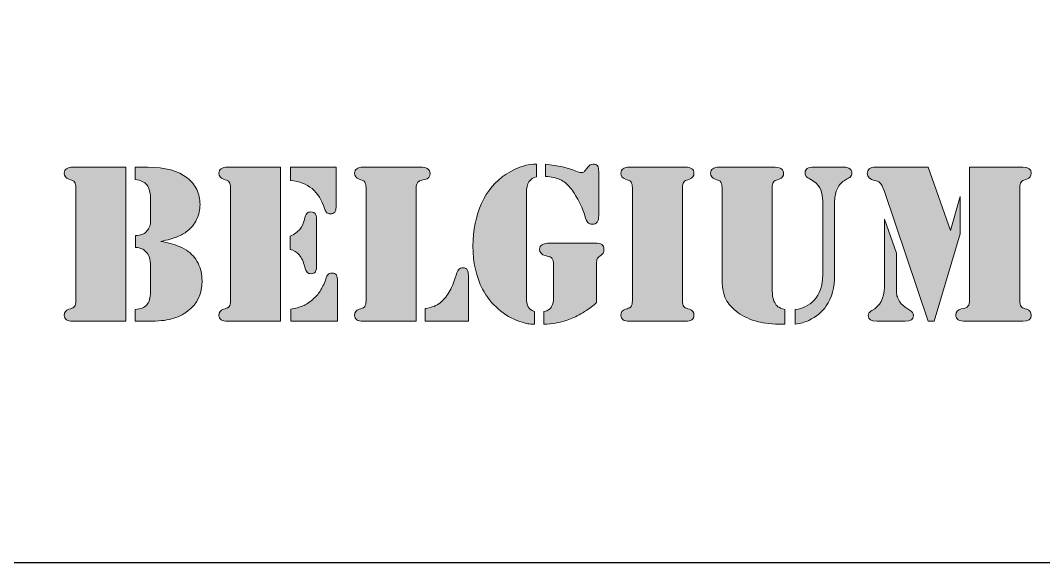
# Model space of a CAD drawing. Header units: inches. Extents: x 11 to 167, y -177 to -21.
# Drawn here: x 88.66 to 116.79, y -176.86 to -161.96 of the extents above; entities that cross this region are included whole.
import ezdxf

# ---------------------------------------------------------------- set-up
doc = ezdxf.new("R2010")
doc.units = ezdxf.units.IN
doc.header["$MEASUREMENT"] = 0
doc.layers.add('Layer 1', color=7, linetype='Continuous')
doc.layers.add('Layer 2', color=7, linetype='Continuous')

# ---------------------------------------------------------------- blocks, each defined once
blk = doc.blocks.new('block 7')
at = {"layer": 'Layer 2', "true_color": 0xffffff}
h = blk.add_hatch(color=7, dxfattribs=at)
h.dxf.hatch_style = 2
edge = h.paths.add_edge_path()
edge.add_spline(control_points=[(102.846, -165.913), (102.846, -165.913), (102.846, -166.258), (102.846, -166.258), (102.664, -166.301), (102.573, -166.446), (102.573, -166.692), (102.573, -166.692), (102.573, -169.578), (102.573, -169.578), (102.573, -169.69), (102.588, -169.776), (102.619, -169.836), (102.646, -169.885), (102.703, -169.928), (102.79, -169.963), (102.79, -169.963), (102.79, -170.313), (102.79, -170.313), (102.724, -170.313), (102.663, -170.308), (102.609, -170.298), (102.554, -170.287), (102.481, -170.267), (102.39, -170.236), (102.173, -170.161), (101.977, -170.048), (101.801, -169.895), (101.625, -169.742), (101.48, -169.559), (101.367, -169.346), (101.191, -169.013), (101.103, -168.619), (101.103, -168.164), (101.103, -167.724), (101.182, -167.333), (101.339, -166.992), (101.496, -166.651), (101.721, -166.384), (102.015, -166.189), (102.184, -166.076), (102.366, -165.994), (102.56, -165.944), (102.641, -165.924), (102.736, -165.913), (102.846, -165.913)], knot_values=[0, 0, 0, 0, 1, 1, 1, 2, 2, 2, 3, 3, 3, 4, 4, 4, 5, 5, 5, 6, 6, 6, 7, 7, 7, 8, 8, 8, 9, 9, 9, 10, 10, 10, 11, 11, 11, 12, 12, 12, 13, 13, 13, 14, 14, 14, 15, 15, 15, 15], degree=3, periodic=1)
edge = h.paths.add_edge_path()
edge.add_spline(control_points=[(104.501, -169.712), (104.419, -169.794), (104.309, -169.879), (104.171, -169.964), (104.034, -170.05), (103.904, -170.118), (103.782, -170.167), (103.671, -170.211), (103.547, -170.246), (103.412, -170.273), (103.276, -170.3), (103.157, -170.313), (103.053, -170.313), (103.053, -170.313), (103.053, -169.963), (103.053, -169.963), (103.113, -169.948), (103.158, -169.931), (103.188, -169.91), (103.218, -169.889), (103.244, -169.86), (103.264, -169.823), (103.299, -169.759), (103.317, -169.677), (103.317, -169.578), (103.317, -169.578), (103.317, -168.673), (103.317, -168.673), (103.317, -168.592), (103.302, -168.534), (103.271, -168.499), (103.256, -168.479), (103.242, -168.466), (103.227, -168.461), (103.213, -168.456), (103.165, -168.443), (103.084, -168.425), (102.985, -168.4), (102.936, -168.342), (102.936, -168.251), (102.936, -168.197), (102.959, -168.156), (103.005, -168.127), (103.052, -168.098), (103.121, -168.084), (103.212, -168.084), (103.212, -168.084), (103.314, -168.084), (103.314, -168.084), (103.314, -168.084), (104.449, -168.084), (104.449, -168.084), (104.542, -168.084), (104.607, -168.097), (104.646, -168.122), (104.684, -168.149), (104.703, -168.193), (104.703, -168.257), (104.703, -168.297), (104.695, -168.329), (104.68, -168.355), (104.664, -168.381), (104.636, -168.408), (104.594, -168.437), (104.553, -168.466), (104.527, -168.493), (104.517, -168.518), (104.507, -168.543), (104.501, -168.588), (104.501, -168.654), (104.501, -168.654), (104.501, -169.712), (104.501, -169.712)], knot_values=[0, 0, 0, 0, 1, 1, 1, 2, 2, 2, 3, 3, 3, 4, 4, 4, 5, 5, 5, 6, 6, 6, 7, 7, 7, 8, 8, 8, 9, 9, 9, 10, 10, 10, 11, 11, 11, 12, 12, 12, 13, 13, 13, 14, 14, 14, 15, 15, 15, 16, 16, 16, 17, 17, 17, 18, 18, 18, 19, 19, 19, 20, 20, 20, 21, 21, 21, 22, 22, 22, 23, 23, 23, 24, 24, 24, 24], degree=3, periodic=1)
edge = h.paths.add_edge_path()
edge.add_spline(control_points=[(103.1, -166.251), (103.1, -166.251), (103.1, -165.916), (103.1, -165.916), (103.437, -165.947), (103.714, -166.01), (103.931, -166.103), (103.995, -166.131), (104.045, -166.146), (104.08, -166.146), (104.113, -166.146), (104.138, -166.138), (104.156, -166.123), (104.173, -166.107), (104.209, -166.063), (104.263, -165.991), (104.3, -165.939), (104.346, -165.913), (104.402, -165.913), (104.46, -165.913), (104.501, -165.93), (104.525, -165.962), (104.548, -165.994), (104.56, -166.047), (104.56, -166.121), (104.56, -166.121), (104.56, -167.327), (104.56, -167.327), (104.56, -167.484), (104.502, -167.563), (104.387, -167.563), (104.329, -167.563), (104.286, -167.547), (104.258, -167.516), (104.23, -167.485), (104.204, -167.424), (104.179, -167.333), (104.148, -167.218), (104.092, -167.083), (104.012, -166.929), (103.931, -166.775), (103.853, -166.653), (103.779, -166.565), (103.694, -166.461), (103.599, -166.385), (103.494, -166.336), (103.388, -166.288), (103.257, -166.26), (103.1, -166.251)], knot_values=[0, 0, 0, 0, 1, 1, 1, 2, 2, 2, 3, 3, 3, 4, 4, 4, 5, 5, 5, 6, 6, 6, 7, 7, 7, 8, 8, 8, 9, 9, 9, 10, 10, 10, 11, 11, 11, 12, 12, 12, 13, 13, 13, 14, 14, 14, 15, 15, 15, 16, 16, 16, 16], degree=3, periodic=1)
h = blk.add_hatch(color=7, dxfattribs=at)
h.dxf.hatch_style = 2
edge = h.paths.add_edge_path()
edge.add_spline(control_points=[(91.563, -165.997), (91.563, -165.997), (91.563, -170.229), (91.563, -170.229), (91.563, -170.229), (90.183, -170.229), (90.183, -170.229), (90.183, -170.229), (90.102, -170.229), (90.102, -170.229), (90.028, -170.229), (89.971, -170.216), (89.93, -170.187), (89.89, -170.16), (89.87, -170.12), (89.87, -170.068), (89.87, -169.983), (89.911, -169.928), (89.994, -169.901), (90.062, -169.878), (90.102, -169.864), (90.113, -169.859), (90.125, -169.854), (90.136, -169.842), (90.149, -169.823), (90.174, -169.79), (90.186, -169.737), (90.186, -169.665), (90.186, -169.665), (90.186, -166.561), (90.186, -166.561), (90.186, -166.489), (90.174, -166.436), (90.149, -166.403), (90.136, -166.385), (90.125, -166.373), (90.113, -166.367), (90.102, -166.363), (90.062, -166.349), (89.994, -166.326), (89.911, -166.299), (89.87, -166.243), (89.87, -166.158), (89.87, -166.107), (89.89, -166.067), (89.93, -166.039), (89.971, -166.011), (90.028, -165.997), (90.102, -165.997), (90.102, -165.997), (90.183, -165.997), (90.183, -165.997), (90.183, -165.997), (91.563, -165.997), (91.563, -165.997)], knot_values=[0, 0, 0, 0, 1, 1, 1, 2, 2, 2, 3, 3, 3, 4, 4, 4, 5, 5, 5, 6, 6, 6, 7, 7, 7, 8, 8, 8, 9, 9, 9, 10, 10, 10, 11, 11, 11, 12, 12, 12, 13, 13, 13, 14, 14, 14, 15, 15, 15, 16, 16, 16, 17, 17, 17, 18, 18, 18, 18], degree=3, periodic=1)
edge = h.paths.add_edge_path()
edge.add_spline(control_points=[(92.527, -168.037), (92.713, -168.074), (92.856, -168.111), (92.956, -168.146), (93.057, -168.181), (93.147, -168.225), (93.228, -168.279), (93.366, -168.368), (93.472, -168.485), (93.546, -168.631), (93.619, -168.777), (93.656, -168.94), (93.656, -169.119), (93.656, -169.473), (93.525, -169.749), (93.265, -169.947), (93.131, -170.051), (92.982, -170.124), (92.82, -170.166), (92.658, -170.208), (92.445, -170.229), (92.183, -170.229), (92.183, -170.229), (91.814, -170.229), (91.814, -170.229), (91.814, -170.229), (91.814, -169.904), (91.814, -169.904), (91.897, -169.898), (91.962, -169.886), (92.009, -169.868), (92.057, -169.851), (92.099, -169.821), (92.136, -169.78), (92.205, -169.703), (92.239, -169.584), (92.239, -169.423), (92.239, -169.423), (92.239, -168.719), (92.239, -168.719), (92.239, -168.616), (92.23, -168.535), (92.212, -168.478), (92.195, -168.42), (92.162, -168.367), (92.115, -168.319), (92.079, -168.282), (92.041, -168.255), (92, -168.239), (91.959, -168.222), (91.9, -168.209), (91.823, -168.199), (91.823, -168.199), (91.823, -167.876), (91.823, -167.876), (91.9, -167.87), (91.959, -167.86), (92.001, -167.845), (92.044, -167.831), (92.083, -167.807), (92.118, -167.774), (92.151, -167.743), (92.179, -167.702), (92.201, -167.653), (92.224, -167.603), (92.237, -167.558), (92.239, -167.516), (92.239, -167.516), (92.239, -167.346), (92.239, -167.346), (92.239, -167.346), (92.239, -166.809), (92.239, -166.809), (92.239, -166.754), (92.229, -166.695), (92.211, -166.634), (92.192, -166.573), (92.169, -166.525), (92.143, -166.49), (92.103, -166.443), (92.059, -166.407), (92.011, -166.385), (91.962, -166.362), (91.897, -166.346), (91.814, -166.338), (91.814, -166.338), (91.814, -165.997), (91.814, -165.997), (91.814, -165.997), (92.17, -165.997), (92.17, -165.997), (92.642, -165.997), (93.001, -166.094), (93.249, -166.289), (93.363, -166.377), (93.45, -166.485), (93.51, -166.611), (93.57, -166.737), (93.6, -166.874), (93.6, -167.02), (93.6, -167.165), (93.569, -167.301), (93.508, -167.43), (93.447, -167.558), (93.362, -167.664), (93.253, -167.749), (93.172, -167.815), (93.079, -167.869), (92.973, -167.91), (92.868, -167.952), (92.719, -167.994), (92.527, -168.037)], knot_values=[0, 0, 0, 0, 1, 1, 1, 2, 2, 2, 3, 3, 3, 4, 4, 4, 5, 5, 5, 6, 6, 6, 7, 7, 7, 8, 8, 8, 9, 9, 9, 10, 10, 10, 11, 11, 11, 12, 12, 12, 13, 13, 13, 14, 14, 14, 15, 15, 15, 16, 16, 16, 17, 17, 17, 18, 18, 18, 19, 19, 19, 20, 20, 20, 21, 21, 21, 22, 22, 22, 23, 23, 23, 24, 24, 24, 25, 25, 25, 26, 26, 26, 27, 27, 27, 28, 28, 28, 29, 29, 29, 30, 30, 30, 31, 31, 31, 32, 32, 32, 33, 33, 33, 34, 34, 34, 35, 35, 35, 36, 36, 36, 37, 37, 37, 37], degree=3, periodic=1)
h = blk.add_hatch(color=7, dxfattribs=at)
h.dxf.hatch_style = 2
edge = h.paths.add_edge_path()
edge.add_spline(control_points=[(95.814, -165.997), (95.814, -165.997), (95.814, -170.229), (95.814, -170.229), (95.814, -170.229), (94.434, -170.229), (94.434, -170.229), (94.434, -170.229), (94.353, -170.229), (94.353, -170.229), (94.279, -170.229), (94.221, -170.216), (94.181, -170.187), (94.141, -170.16), (94.121, -170.12), (94.121, -170.068), (94.121, -169.983), (94.162, -169.928), (94.245, -169.901), (94.313, -169.878), (94.353, -169.864), (94.364, -169.859), (94.375, -169.854), (94.387, -169.842), (94.4, -169.823), (94.425, -169.79), (94.437, -169.737), (94.437, -169.665), (94.437, -169.665), (94.437, -166.561), (94.437, -166.561), (94.437, -166.489), (94.425, -166.436), (94.4, -166.403), (94.387, -166.385), (94.375, -166.373), (94.364, -166.367), (94.353, -166.363), (94.313, -166.349), (94.245, -166.326), (94.162, -166.299), (94.121, -166.243), (94.121, -166.158), (94.121, -166.107), (94.141, -166.067), (94.181, -166.039), (94.221, -166.011), (94.279, -165.997), (94.353, -165.997), (94.353, -165.997), (94.434, -165.997), (94.434, -165.997), (94.434, -165.997), (95.814, -165.997), (95.814, -165.997)], knot_values=[0, 0, 0, 0, 1, 1, 1, 2, 2, 2, 3, 3, 3, 4, 4, 4, 5, 5, 5, 6, 6, 6, 7, 7, 7, 8, 8, 8, 9, 9, 9, 10, 10, 10, 11, 11, 11, 12, 12, 12, 13, 13, 13, 14, 14, 14, 15, 15, 15, 16, 16, 16, 17, 17, 17, 18, 18, 18, 18], degree=3, periodic=1)
edge = h.paths.add_edge_path()
edge.add_spline(control_points=[(96.074, -168.254), (96.074, -168.254), (96.074, -167.895), (96.074, -167.895), (96.194, -167.837), (96.283, -167.774), (96.341, -167.706), (96.399, -167.637), (96.441, -167.546), (96.468, -167.433), (96.484, -167.354), (96.506, -167.3), (96.533, -167.27), (96.56, -167.24), (96.598, -167.225), (96.648, -167.225), (96.714, -167.225), (96.759, -167.251), (96.784, -167.302), (96.799, -167.329), (96.806, -167.39), (96.806, -167.485), (96.806, -167.485), (96.806, -168.667), (96.806, -168.667), (96.806, -168.764), (96.795, -168.831), (96.773, -168.868), (96.752, -168.905), (96.712, -168.924), (96.654, -168.924), (96.606, -168.924), (96.569, -168.91), (96.542, -168.881), (96.515, -168.852), (96.494, -168.803), (96.477, -168.735), (96.442, -168.592), (96.392, -168.483), (96.327, -168.406), (96.262, -168.33), (96.177, -168.279), (96.074, -168.254)], knot_values=[0, 0, 0, 0, 1, 1, 1, 2, 2, 2, 3, 3, 3, 4, 4, 4, 5, 5, 5, 6, 6, 6, 7, 7, 7, 8, 8, 8, 9, 9, 9, 10, 10, 10, 11, 11, 11, 12, 12, 12, 13, 13, 13, 14, 14, 14, 14], degree=3, periodic=1)
edge = h.paths.add_edge_path()
edge.add_spline(control_points=[(96.09, -165.997), (96.09, -165.997), (97.339, -165.997), (97.339, -165.997), (97.339, -165.997), (97.339, -167.095), (97.339, -167.095), (97.339, -167.159), (97.327, -167.205), (97.302, -167.234), (97.277, -167.263), (97.238, -167.278), (97.184, -167.278), (97.139, -167.278), (97.106, -167.268), (97.085, -167.25), (97.064, -167.231), (97.045, -167.193), (97.026, -167.135), (96.947, -166.895), (96.832, -166.712), (96.68, -166.586), (96.528, -166.46), (96.331, -166.385), (96.09, -166.36), (96.09, -166.36), (96.09, -165.997), (96.09, -165.997)], knot_values=[0, 0, 0, 0, 1, 1, 1, 2, 2, 2, 3, 3, 3, 4, 4, 4, 5, 5, 5, 6, 6, 6, 7, 7, 7, 8, 8, 8, 9, 9, 9, 9], degree=3, periodic=1)
edge = h.paths.add_edge_path()
edge.add_spline(control_points=[(96.093, -170.229), (96.093, -170.229), (96.093, -169.895), (96.093, -169.895), (96.227, -169.874), (96.338, -169.845), (96.426, -169.808), (96.514, -169.771), (96.602, -169.714), (96.691, -169.637), (96.78, -169.561), (96.851, -169.482), (96.903, -169.4), (96.956, -169.319), (97.006, -169.21), (97.054, -169.076), (97.077, -169.01), (97.1, -168.965), (97.125, -168.941), (97.15, -168.918), (97.184, -168.905), (97.227, -168.905), (97.285, -168.905), (97.326, -168.922), (97.348, -168.957), (97.371, -168.991), (97.383, -169.05), (97.383, -169.135), (97.383, -169.135), (97.383, -170.229), (97.383, -170.229), (97.383, -170.229), (96.093, -170.229), (96.093, -170.229)], knot_values=[0, 0, 0, 0, 1, 1, 1, 2, 2, 2, 3, 3, 3, 4, 4, 4, 5, 5, 5, 6, 6, 6, 7, 7, 7, 8, 8, 8, 9, 9, 9, 10, 10, 10, 11, 11, 11, 11], degree=3, periodic=1)
h = blk.add_hatch(color=7, dxfattribs=at)
h.dxf.hatch_style = 2
edge = h.paths.add_edge_path()
edge.add_spline(control_points=[(99.541, -170.229), (99.541, -170.229), (98.161, -170.229), (98.161, -170.229), (98.161, -170.229), (98.08, -170.229), (98.08, -170.229), (98.006, -170.229), (97.948, -170.216), (97.908, -170.187), (97.868, -170.16), (97.848, -170.12), (97.848, -170.068), (97.848, -169.983), (97.889, -169.928), (97.972, -169.901), (98.04, -169.878), (98.08, -169.864), (98.091, -169.859), (98.102, -169.854), (98.114, -169.842), (98.127, -169.823), (98.151, -169.79), (98.164, -169.737), (98.164, -169.665), (98.164, -169.665), (98.164, -166.561), (98.164, -166.561), (98.164, -166.489), (98.151, -166.436), (98.127, -166.403), (98.114, -166.385), (98.102, -166.373), (98.091, -166.367), (98.08, -166.363), (98.04, -166.349), (97.972, -166.326), (97.889, -166.299), (97.848, -166.243), (97.848, -166.158), (97.848, -166.107), (97.868, -166.067), (97.908, -166.039), (97.948, -166.011), (98.006, -165.997), (98.08, -165.997), (98.08, -165.997), (98.161, -165.997), (98.161, -165.997), (98.161, -165.997), (99.544, -165.997), (99.544, -165.997), (99.544, -165.997), (99.649, -165.997), (99.649, -165.997), (99.74, -165.997), (99.805, -166.01), (99.844, -166.034), (99.898, -166.067), (99.925, -166.111), (99.925, -166.165), (99.925, -166.255), (99.875, -166.312), (99.776, -166.335), (99.696, -166.354), (99.648, -166.366), (99.634, -166.372), (99.619, -166.378), (99.604, -166.391), (99.587, -166.409), (99.556, -166.447), (99.541, -166.505), (99.541, -166.583), (99.541, -166.583), (99.541, -170.229), (99.541, -170.229)], knot_values=[0, 0, 0, 0, 1, 1, 1, 2, 2, 2, 3, 3, 3, 4, 4, 4, 5, 5, 5, 6, 6, 6, 7, 7, 7, 8, 8, 8, 9, 9, 9, 10, 10, 10, 11, 11, 11, 12, 12, 12, 13, 13, 13, 14, 14, 14, 15, 15, 15, 16, 16, 16, 17, 17, 17, 18, 18, 18, 19, 19, 19, 20, 20, 20, 21, 21, 21, 22, 22, 22, 23, 23, 23, 24, 24, 24, 25, 25, 25, 25], degree=3, periodic=1)
edge = h.paths.add_edge_path()
edge.add_spline(control_points=[(99.792, -170.229), (99.792, -170.229), (99.792, -169.882), (99.792, -169.882), (99.893, -169.864), (99.973, -169.843), (100.032, -169.82), (100.091, -169.797), (100.147, -169.764), (100.201, -169.721), (100.288, -169.653), (100.367, -169.559), (100.44, -169.439), (100.512, -169.319), (100.571, -169.186), (100.616, -169.039), (100.649, -168.925), (100.68, -168.85), (100.708, -168.814), (100.736, -168.778), (100.777, -168.76), (100.83, -168.76), (100.888, -168.76), (100.931, -168.783), (100.957, -168.831), (100.97, -168.854), (100.976, -168.899), (100.976, -168.967), (100.976, -168.967), (100.976, -170.229), (100.976, -170.229), (100.976, -170.229), (99.792, -170.229), (99.792, -170.229)], knot_values=[0, 0, 0, 0, 1, 1, 1, 2, 2, 2, 3, 3, 3, 4, 4, 4, 5, 5, 5, 6, 6, 6, 7, 7, 7, 8, 8, 8, 9, 9, 9, 10, 10, 10, 11, 11, 11, 11], degree=3, periodic=1)
h = blk.add_hatch(color=7, dxfattribs=at)
h.dxf.hatch_style = 2
edge = h.paths.add_edge_path()
edge.add_spline(control_points=[(106.864, -170.229), (106.864, -170.229), (105.481, -170.229), (105.481, -170.229), (105.481, -170.229), (105.401, -170.229), (105.401, -170.229), (105.326, -170.229), (105.269, -170.216), (105.229, -170.187), (105.188, -170.16), (105.168, -170.12), (105.168, -170.068), (105.168, -169.983), (105.209, -169.928), (105.292, -169.901), (105.36, -169.878), (105.4, -169.864), (105.411, -169.859), (105.423, -169.854), (105.435, -169.842), (105.447, -169.823), (105.472, -169.79), (105.484, -169.737), (105.484, -169.665), (105.484, -169.665), (105.484, -166.561), (105.484, -166.561), (105.484, -166.489), (105.472, -166.436), (105.447, -166.403), (105.435, -166.385), (105.423, -166.373), (105.411, -166.367), (105.4, -166.363), (105.36, -166.349), (105.292, -166.326), (105.209, -166.299), (105.168, -166.243), (105.168, -166.158), (105.168, -166.107), (105.188, -166.067), (105.229, -166.039), (105.269, -166.011), (105.326, -165.997), (105.401, -165.997), (105.401, -165.997), (105.481, -165.997), (105.481, -165.997), (105.481, -165.997), (106.864, -165.997), (106.864, -165.997), (106.864, -165.997), (106.945, -165.997), (106.945, -165.997), (107.019, -165.997), (107.076, -166.011), (107.117, -166.039), (107.157, -166.067), (107.177, -166.107), (107.177, -166.158), (107.177, -166.243), (107.136, -166.299), (107.053, -166.326), (106.985, -166.349), (106.945, -166.363), (106.934, -166.367), (106.923, -166.373), (106.911, -166.385), (106.898, -166.403), (106.873, -166.436), (106.861, -166.489), (106.861, -166.561), (106.861, -166.561), (106.861, -169.665), (106.861, -169.665), (106.861, -169.737), (106.873, -169.79), (106.898, -169.823), (106.911, -169.842), (106.923, -169.854), (106.934, -169.859), (106.945, -169.864), (106.985, -169.878), (107.053, -169.901), (107.136, -169.928), (107.177, -169.983), (107.177, -170.068), (107.177, -170.12), (107.157, -170.16), (107.117, -170.187), (107.076, -170.216), (107.019, -170.229), (106.945, -170.229), (106.945, -170.229), (106.864, -170.229), (106.864, -170.229)], knot_values=[0, 0, 0, 0, 1, 1, 1, 2, 2, 2, 3, 3, 3, 4, 4, 4, 5, 5, 5, 6, 6, 6, 7, 7, 7, 8, 8, 8, 9, 9, 9, 10, 10, 10, 11, 11, 11, 12, 12, 12, 13, 13, 13, 14, 14, 14, 15, 15, 15, 16, 16, 16, 17, 17, 17, 18, 18, 18, 19, 19, 19, 20, 20, 20, 21, 21, 21, 22, 22, 22, 23, 23, 23, 24, 24, 24, 25, 25, 25, 26, 26, 26, 27, 27, 27, 28, 28, 28, 29, 29, 29, 30, 30, 30, 31, 31, 31, 32, 32, 32, 32], degree=3, periodic=1)
h = blk.add_hatch(color=7, dxfattribs=at)
h.dxf.hatch_style = 2
edge = h.paths.add_edge_path()
edge.add_spline(control_points=[(107.949, -168.992), (107.949, -168.992), (107.949, -166.561), (107.949, -166.561), (107.949, -166.489), (107.937, -166.436), (107.912, -166.403), (107.9, -166.385), (107.888, -166.373), (107.876, -166.367), (107.865, -166.363), (107.825, -166.349), (107.757, -166.326), (107.674, -166.299), (107.633, -166.244), (107.633, -166.161), (107.633, -166.108), (107.653, -166.067), (107.694, -166.039), (107.734, -166.011), (107.791, -165.997), (107.866, -165.997), (107.866, -165.997), (107.946, -165.997), (107.946, -165.997), (107.946, -165.997), (109.329, -165.997), (109.329, -165.997), (109.329, -165.997), (109.41, -165.997), (109.41, -165.997), (109.41, -165.997), (109.521, -166.01), (109.521, -166.01), (109.556, -166.02), (109.585, -166.038), (109.608, -166.065), (109.631, -166.092), (109.642, -166.124), (109.642, -166.161), (109.642, -166.244), (109.601, -166.299), (109.518, -166.326), (109.45, -166.349), (109.41, -166.363), (109.399, -166.367), (109.387, -166.373), (109.376, -166.385), (109.363, -166.403), (109.338, -166.436), (109.326, -166.489), (109.326, -166.561), (109.326, -166.561), (109.326, -169.163), (109.326, -169.163), (109.326, -169.339), (109.331, -169.461), (109.34, -169.53), (109.349, -169.6), (109.368, -169.662), (109.397, -169.718), (109.424, -169.769), (109.454, -169.807), (109.487, -169.829), (109.52, -169.852), (109.583, -169.878), (109.676, -169.907), (109.676, -169.907), (109.676, -170.313), (109.676, -170.313), (109.676, -170.313), (109.608, -170.313), (109.608, -170.313), (109.339, -170.313), (109.116, -170.289), (108.938, -170.242), (108.73, -170.186), (108.547, -170.103), (108.39, -169.994), (108.232, -169.884), (108.121, -169.761), (108.055, -169.625), (107.984, -169.48), (107.949, -169.269), (107.949, -168.992)], knot_values=[0, 0, 0, 0, 1, 1, 1, 2, 2, 2, 3, 3, 3, 4, 4, 4, 5, 5, 5, 6, 6, 6, 7, 7, 7, 8, 8, 8, 9, 9, 9, 10, 10, 10, 11, 11, 11, 12, 12, 12, 13, 13, 13, 14, 14, 14, 15, 15, 15, 16, 16, 16, 17, 17, 17, 18, 18, 18, 19, 19, 19, 20, 20, 20, 21, 21, 21, 22, 22, 22, 23, 23, 23, 24, 24, 24, 25, 25, 25, 26, 26, 26, 27, 27, 27, 28, 28, 28, 28], degree=3, periodic=1)
edge = h.paths.add_edge_path()
edge.add_spline(control_points=[(109.962, -170.313), (109.962, -170.313), (109.962, -169.907), (109.962, -169.907), (110.168, -169.88), (110.341, -169.795), (110.479, -169.653), (110.636, -169.489), (110.715, -169.255), (110.715, -168.949), (110.715, -168.949), (110.715, -166.927), (110.715, -166.927), (110.715, -166.644), (110.607, -166.447), (110.389, -166.335), (110.325, -166.302), (110.284, -166.274), (110.264, -166.25), (110.244, -166.226), (110.234, -166.191), (110.234, -166.146), (110.234, -166.092), (110.254, -166.054), (110.293, -166.031), (110.333, -166.008), (110.397, -165.997), (110.486, -165.997), (110.486, -165.997), (111.245, -165.997), (111.245, -165.997), (111.309, -165.997), (111.352, -165.999), (111.374, -166.002), (111.396, -166.005), (111.417, -166.013), (111.437, -166.025), (111.491, -166.056), (111.518, -166.098), (111.518, -166.152), (111.518, -166.198), (111.502, -166.236), (111.468, -166.267), (111.458, -166.277), (111.414, -166.305), (111.335, -166.351), (111.244, -166.4), (111.173, -166.476), (111.121, -166.578), (111.07, -166.681), (111.044, -166.797), (111.044, -166.927), (111.044, -166.927), (111.044, -168.952), (111.044, -168.952), (111.044, -169.299), (110.967, -169.584), (110.814, -169.808), (110.703, -169.973), (110.542, -170.105), (110.334, -170.205), (110.23, -170.254), (110.106, -170.29), (109.962, -170.313)], knot_values=[0, 0, 0, 0, 1, 1, 1, 2, 2, 2, 3, 3, 3, 4, 4, 4, 5, 5, 5, 6, 6, 6, 7, 7, 7, 8, 8, 8, 9, 9, 9, 10, 10, 10, 11, 11, 11, 12, 12, 12, 13, 13, 13, 14, 14, 14, 15, 15, 15, 16, 16, 16, 17, 17, 17, 18, 18, 18, 19, 19, 19, 20, 20, 20, 21, 21, 21, 21], degree=3, periodic=1)
h = blk.add_hatch(color=7, dxfattribs=at)
h.dxf.hatch_style = 2
edge = h.paths.add_edge_path()
edge.add_spline(control_points=[(113.614, -165.997), (113.614, -165.997), (114.225, -167.737), (114.225, -167.737), (114.225, -167.737), (114.495, -166.797), (114.495, -166.797), (114.495, -166.797), (114.495, -167.826), (114.495, -167.826), (114.495, -167.826), (113.778, -170.229), (113.778, -170.229), (113.778, -170.229), (113.614, -170.229), (113.614, -170.229), (113.614, -170.229), (112.411, -166.661), (112.411, -166.661), (112.37, -166.541), (112.326, -166.46), (112.281, -166.419), (112.254, -166.392), (112.207, -166.372), (112.141, -166.36), (112.007, -166.331), (111.94, -166.267), (111.94, -166.168), (111.94, -166.114), (111.959, -166.072), (111.997, -166.042), (112.035, -166.012), (112.091, -165.997), (112.163, -165.997), (112.163, -165.997), (113.614, -165.997), (113.614, -165.997)], knot_values=[0, 0, 0, 0, 1, 1, 1, 2, 2, 2, 3, 3, 3, 4, 4, 4, 5, 5, 5, 6, 6, 6, 7, 7, 7, 8, 8, 8, 9, 9, 9, 10, 10, 10, 11, 11, 11, 12, 12, 12, 12], degree=3, periodic=1)
edge = h.paths.add_edge_path()
edge.add_spline(control_points=[(112.411, -167.423), (112.411, -167.423), (112.74, -168.36), (112.74, -168.36), (112.74, -168.36), (112.74, -169.293), (112.74, -169.293), (112.74, -169.388), (112.743, -169.456), (112.751, -169.498), (112.758, -169.539), (112.774, -169.584), (112.799, -169.634), (112.842, -169.725), (112.902, -169.793), (112.978, -169.839), (112.978, -169.839), (113.093, -169.913), (113.093, -169.913), (113.172, -169.961), (113.211, -170.013), (113.211, -170.071), (113.211, -170.177), (113.133, -170.229), (112.978, -170.229), (112.978, -170.229), (112.2, -170.229), (112.2, -170.229), (112.045, -170.229), (111.968, -170.178), (111.968, -170.074), (111.968, -170.041), (111.974, -170.016), (111.988, -169.999), (112.001, -169.981), (112.028, -169.961), (112.067, -169.938), (112.296, -169.814), (112.411, -169.599), (112.411, -169.293), (112.411, -169.293), (112.411, -167.423), (112.411, -167.423)], knot_values=[0, 0, 0, 0, 1, 1, 1, 2, 2, 2, 3, 3, 3, 4, 4, 4, 5, 5, 5, 6, 6, 6, 7, 7, 7, 8, 8, 8, 9, 9, 9, 10, 10, 10, 11, 11, 11, 12, 12, 12, 13, 13, 13, 14, 14, 14, 14], degree=3, periodic=1)
edge = h.paths.add_edge_path()
edge.add_spline(control_points=[(114.755, -165.997), (114.755, -165.997), (116.132, -165.997), (116.132, -165.997), (116.132, -165.997), (116.215, -165.997), (116.215, -165.997), (116.371, -165.997), (116.448, -166.051), (116.448, -166.158), (116.448, -166.243), (116.407, -166.299), (116.324, -166.326), (116.256, -166.349), (116.216, -166.363), (116.205, -166.367), (116.193, -166.373), (116.181, -166.385), (116.169, -166.403), (116.144, -166.436), (116.132, -166.489), (116.132, -166.561), (116.132, -166.561), (116.132, -169.665), (116.132, -169.665), (116.132, -169.737), (116.144, -169.79), (116.169, -169.823), (116.181, -169.842), (116.193, -169.854), (116.205, -169.859), (116.216, -169.864), (116.256, -169.878), (116.324, -169.901), (116.407, -169.928), (116.448, -169.983), (116.448, -170.068), (116.448, -170.176), (116.371, -170.229), (116.215, -170.229), (116.215, -170.229), (116.132, -170.229), (116.132, -170.229), (116.132, -170.229), (114.752, -170.229), (114.752, -170.229), (114.752, -170.229), (114.65, -170.229), (114.65, -170.229), (114.559, -170.229), (114.49, -170.216), (114.443, -170.187), (114.397, -170.16), (114.374, -170.118), (114.374, -170.062), (114.374, -169.971), (114.423, -169.914), (114.523, -169.891), (114.603, -169.871), (114.651, -169.858), (114.665, -169.853), (114.68, -169.848), (114.694, -169.836), (114.709, -169.817), (114.74, -169.78), (114.755, -169.721), (114.755, -169.64), (114.755, -169.64), (114.755, -165.997), (114.755, -165.997)], knot_values=[0, 0, 0, 0, 1, 1, 1, 2, 2, 2, 3, 3, 3, 4, 4, 4, 5, 5, 5, 6, 6, 6, 7, 7, 7, 8, 8, 8, 9, 9, 9, 10, 10, 10, 11, 11, 11, 12, 12, 12, 13, 13, 13, 14, 14, 14, 15, 15, 15, 16, 16, 16, 17, 17, 17, 18, 18, 18, 19, 19, 19, 20, 20, 20, 21, 21, 21, 22, 22, 22, 23, 23, 23, 23], degree=3, periodic=1)
at = {"layer": 'Layer 2', "lineweight": 0}
for points, knots in [([(102.846, -165.913), (102.846, -165.913), (102.846, -166.258), (102.846, -166.258), (102.664, -166.301), (102.573, -166.446), (102.573, -166.692), (102.573, -166.692), (102.573, -169.578), (102.573, -169.578), (102.573, -169.69), (102.588, -169.776), (102.619, -169.836), (102.646, -169.885), (102.703, -169.928), (102.79, -169.963), (102.79, -169.963), (102.79, -170.313), (102.79, -170.313), (102.724, -170.313), (102.663, -170.308), (102.609, -170.298), (102.554, -170.287), (102.481, -170.267), (102.39, -170.236), (102.173, -170.161), (101.977, -170.048), (101.801, -169.895), (101.625, -169.742), (101.48, -169.559), (101.367, -169.346), (101.191, -169.013), (101.103, -168.619), (101.103, -168.164), (101.103, -167.724), (101.182, -167.333), (101.339, -166.992), (101.496, -166.651), (101.721, -166.384), (102.015, -166.189), (102.184, -166.076), (102.366, -165.994), (102.56, -165.944), (102.641, -165.924), (102.736, -165.913), (102.846, -165.913)], [0, 0, 0, 0, 1, 1, 1, 2, 2, 2, 3, 3, 3, 4, 4, 4, 5, 5, 5, 6, 6, 6, 7, 7, 7, 8, 8, 8, 9, 9, 9, 10, 10, 10, 11, 11, 11, 12, 12, 12, 13, 13, 13, 14, 14, 14, 15, 15, 15, 15]), ([(103.1, -166.251), (103.1, -166.251), (103.1, -165.916), (103.1, -165.916), (103.437, -165.947), (103.714, -166.01), (103.931, -166.103), (103.995, -166.131), (104.045, -166.146), (104.08, -166.146), (104.113, -166.146), (104.138, -166.138), (104.156, -166.123), (104.173, -166.107), (104.209, -166.063), (104.263, -165.991), (104.3, -165.939), (104.346, -165.913), (104.402, -165.913), (104.46, -165.913), (104.501, -165.93), (104.525, -165.962), (104.548, -165.994), (104.56, -166.047), (104.56, -166.121), (104.56, -166.121), (104.56, -167.327), (104.56, -167.327), (104.56, -167.484), (104.502, -167.563), (104.387, -167.563), (104.329, -167.563), (104.286, -167.547), (104.258, -167.516), (104.23, -167.485), (104.204, -167.424), (104.179, -167.333), (104.148, -167.218), (104.092, -167.083), (104.012, -166.929), (103.931, -166.775), (103.853, -166.653), (103.779, -166.565), (103.694, -166.461), (103.599, -166.385), (103.494, -166.336), (103.388, -166.288), (103.257, -166.26), (103.1, -166.251)], [0, 0, 0, 0, 1, 1, 1, 2, 2, 2, 3, 3, 3, 4, 4, 4, 5, 5, 5, 6, 6, 6, 7, 7, 7, 8, 8, 8, 9, 9, 9, 10, 10, 10, 11, 11, 11, 12, 12, 12, 13, 13, 13, 14, 14, 14, 15, 15, 15, 16, 16, 16, 16]), ([(91.563, -165.997), (91.563, -165.997), (91.563, -170.229), (91.563, -170.229), (91.563, -170.229), (90.183, -170.229), (90.183, -170.229), (90.183, -170.229), (90.102, -170.229), (90.102, -170.229), (90.028, -170.229), (89.971, -170.216), (89.93, -170.187), (89.89, -170.16), (89.87, -170.12), (89.87, -170.068), (89.87, -169.983), (89.911, -169.928), (89.994, -169.901), (90.062, -169.878), (90.102, -169.864), (90.113, -169.859), (90.125, -169.854), (90.136, -169.842), (90.149, -169.823), (90.174, -169.79), (90.186, -169.737), (90.186, -169.665), (90.186, -169.665), (90.186, -166.561), (90.186, -166.561), (90.186, -166.489), (90.174, -166.436), (90.149, -166.403), (90.136, -166.385), (90.125, -166.373), (90.113, -166.367), (90.102, -166.363), (90.062, -166.349), (89.994, -166.326), (89.911, -166.299), (89.87, -166.243), (89.87, -166.158), (89.87, -166.107), (89.89, -166.067), (89.93, -166.039), (89.971, -166.011), (90.028, -165.997), (90.102, -165.997), (90.102, -165.997), (90.183, -165.997), (90.183, -165.997), (90.183, -165.997), (91.563, -165.997), (91.563, -165.997)], [0, 0, 0, 0, 1, 1, 1, 2, 2, 2, 3, 3, 3, 4, 4, 4, 5, 5, 5, 6, 6, 6, 7, 7, 7, 8, 8, 8, 9, 9, 9, 10, 10, 10, 11, 11, 11, 12, 12, 12, 13, 13, 13, 14, 14, 14, 15, 15, 15, 16, 16, 16, 17, 17, 17, 18, 18, 18, 18]), ([(92.527, -168.037), (92.713, -168.074), (92.856, -168.111), (92.956, -168.146), (93.057, -168.181), (93.147, -168.225), (93.228, -168.279), (93.366, -168.368), (93.472, -168.485), (93.546, -168.631), (93.619, -168.777), (93.656, -168.94), (93.656, -169.119), (93.656, -169.473), (93.525, -169.749), (93.265, -169.947), (93.131, -170.051), (92.982, -170.124), (92.82, -170.166), (92.658, -170.208), (92.445, -170.229), (92.183, -170.229), (92.183, -170.229), (91.814, -170.229), (91.814, -170.229), (91.814, -170.229), (91.814, -169.904), (91.814, -169.904), (91.897, -169.898), (91.962, -169.886), (92.009, -169.868), (92.057, -169.851), (92.099, -169.821), (92.136, -169.78), (92.205, -169.703), (92.239, -169.584), (92.239, -169.423), (92.239, -169.423), (92.239, -168.719), (92.239, -168.719), (92.239, -168.616), (92.23, -168.535), (92.212, -168.478), (92.195, -168.42), (92.162, -168.367), (92.115, -168.319), (92.079, -168.282), (92.041, -168.255), (92, -168.239), (91.959, -168.222), (91.9, -168.209), (91.823, -168.199), (91.823, -168.199), (91.823, -167.876), (91.823, -167.876), (91.9, -167.87), (91.959, -167.86), (92.001, -167.845), (92.044, -167.831), (92.083, -167.807), (92.118, -167.774), (92.151, -167.743), (92.179, -167.702), (92.201, -167.653), (92.224, -167.603), (92.237, -167.558), (92.239, -167.516), (92.239, -167.516), (92.239, -167.346), (92.239, -167.346), (92.239, -167.346), (92.239, -166.809), (92.239, -166.809), (92.239, -166.754), (92.229, -166.695), (92.211, -166.634), (92.192, -166.573), (92.169, -166.525), (92.143, -166.49), (92.103, -166.443), (92.059, -166.407), (92.011, -166.385), (91.962, -166.362), (91.897, -166.346), (91.814, -166.338), (91.814, -166.338), (91.814, -165.997), (91.814, -165.997), (91.814, -165.997), (92.17, -165.997), (92.17, -165.997), (92.642, -165.997), (93.001, -166.094), (93.249, -166.289), (93.363, -166.377), (93.45, -166.485), (93.51, -166.611), (93.57, -166.737), (93.6, -166.874), (93.6, -167.02), (93.6, -167.165), (93.569, -167.301), (93.508, -167.43), (93.447, -167.558), (93.362, -167.664), (93.253, -167.749), (93.172, -167.815), (93.079, -167.869), (92.973, -167.91), (92.868, -167.952), (92.719, -167.994), (92.527, -168.037)], [0, 0, 0, 0, 1, 1, 1, 2, 2, 2, 3, 3, 3, 4, 4, 4, 5, 5, 5, 6, 6, 6, 7, 7, 7, 8, 8, 8, 9, 9, 9, 10, 10, 10, 11, 11, 11, 12, 12, 12, 13, 13, 13, 14, 14, 14, 15, 15, 15, 16, 16, 16, 17, 17, 17, 18, 18, 18, 19, 19, 19, 20, 20, 20, 21, 21, 21, 22, 22, 22, 23, 23, 23, 24, 24, 24, 25, 25, 25, 26, 26, 26, 27, 27, 27, 28, 28, 28, 29, 29, 29, 30, 30, 30, 31, 31, 31, 32, 32, 32, 33, 33, 33, 34, 34, 34, 35, 35, 35, 36, 36, 36, 37, 37, 37, 37]), ([(95.814, -165.997), (95.814, -165.997), (95.814, -170.229), (95.814, -170.229), (95.814, -170.229), (94.434, -170.229), (94.434, -170.229), (94.434, -170.229), (94.353, -170.229), (94.353, -170.229), (94.279, -170.229), (94.221, -170.216), (94.181, -170.187), (94.141, -170.16), (94.121, -170.12), (94.121, -170.068), (94.121, -169.983), (94.162, -169.928), (94.245, -169.901), (94.313, -169.878), (94.353, -169.864), (94.364, -169.859), (94.375, -169.854), (94.387, -169.842), (94.4, -169.823), (94.425, -169.79), (94.437, -169.737), (94.437, -169.665), (94.437, -169.665), (94.437, -166.561), (94.437, -166.561), (94.437, -166.489), (94.425, -166.436), (94.4, -166.403), (94.387, -166.385), (94.375, -166.373), (94.364, -166.367), (94.353, -166.363), (94.313, -166.349), (94.245, -166.326), (94.162, -166.299), (94.121, -166.243), (94.121, -166.158), (94.121, -166.107), (94.141, -166.067), (94.181, -166.039), (94.221, -166.011), (94.279, -165.997), (94.353, -165.997), (94.353, -165.997), (94.434, -165.997), (94.434, -165.997), (94.434, -165.997), (95.814, -165.997), (95.814, -165.997)], [0, 0, 0, 0, 1, 1, 1, 2, 2, 2, 3, 3, 3, 4, 4, 4, 5, 5, 5, 6, 6, 6, 7, 7, 7, 8, 8, 8, 9, 9, 9, 10, 10, 10, 11, 11, 11, 12, 12, 12, 13, 13, 13, 14, 14, 14, 15, 15, 15, 16, 16, 16, 17, 17, 17, 18, 18, 18, 18]), ([(96.09, -165.997), (96.09, -165.997), (97.339, -165.997), (97.339, -165.997), (97.339, -165.997), (97.339, -167.095), (97.339, -167.095), (97.339, -167.159), (97.327, -167.205), (97.302, -167.234), (97.277, -167.263), (97.238, -167.278), (97.184, -167.278), (97.139, -167.278), (97.106, -167.268), (97.085, -167.25), (97.064, -167.231), (97.045, -167.193), (97.026, -167.135), (96.947, -166.895), (96.832, -166.712), (96.68, -166.586), (96.528, -166.46), (96.331, -166.385), (96.09, -166.36), (96.09, -166.36), (96.09, -165.997), (96.09, -165.997)], [0, 0, 0, 0, 1, 1, 1, 2, 2, 2, 3, 3, 3, 4, 4, 4, 5, 5, 5, 6, 6, 6, 7, 7, 7, 8, 8, 8, 9, 9, 9, 9]), ([(99.541, -170.229), (99.541, -170.229), (98.161, -170.229), (98.161, -170.229), (98.161, -170.229), (98.08, -170.229), (98.08, -170.229), (98.006, -170.229), (97.948, -170.216), (97.908, -170.187), (97.868, -170.16), (97.848, -170.12), (97.848, -170.068), (97.848, -169.983), (97.889, -169.928), (97.972, -169.901), (98.04, -169.878), (98.08, -169.864), (98.091, -169.859), (98.102, -169.854), (98.114, -169.842), (98.127, -169.823), (98.151, -169.79), (98.164, -169.737), (98.164, -169.665), (98.164, -169.665), (98.164, -166.561), (98.164, -166.561), (98.164, -166.489), (98.151, -166.436), (98.127, -166.403), (98.114, -166.385), (98.102, -166.373), (98.091, -166.367), (98.08, -166.363), (98.04, -166.349), (97.972, -166.326), (97.889, -166.299), (97.848, -166.243), (97.848, -166.158), (97.848, -166.107), (97.868, -166.067), (97.908, -166.039), (97.948, -166.011), (98.006, -165.997), (98.08, -165.997), (98.08, -165.997), (98.161, -165.997), (98.161, -165.997), (98.161, -165.997), (99.544, -165.997), (99.544, -165.997), (99.544, -165.997), (99.649, -165.997), (99.649, -165.997), (99.74, -165.997), (99.805, -166.01), (99.844, -166.034), (99.898, -166.067), (99.925, -166.111), (99.925, -166.165), (99.925, -166.255), (99.875, -166.312), (99.776, -166.335), (99.696, -166.354), (99.648, -166.366), (99.634, -166.372), (99.619, -166.378), (99.604, -166.391), (99.587, -166.409), (99.556, -166.447), (99.541, -166.505), (99.541, -166.583), (99.541, -166.583), (99.541, -170.229), (99.541, -170.229)], [0, 0, 0, 0, 1, 1, 1, 2, 2, 2, 3, 3, 3, 4, 4, 4, 5, 5, 5, 6, 6, 6, 7, 7, 7, 8, 8, 8, 9, 9, 9, 10, 10, 10, 11, 11, 11, 12, 12, 12, 13, 13, 13, 14, 14, 14, 15, 15, 15, 16, 16, 16, 17, 17, 17, 18, 18, 18, 19, 19, 19, 20, 20, 20, 21, 21, 21, 22, 22, 22, 23, 23, 23, 24, 24, 24, 25, 25, 25, 25]), ([(106.864, -170.229), (106.864, -170.229), (105.481, -170.229), (105.481, -170.229), (105.481, -170.229), (105.401, -170.229), (105.401, -170.229), (105.326, -170.229), (105.269, -170.216), (105.229, -170.187), (105.188, -170.16), (105.168, -170.12), (105.168, -170.068), (105.168, -169.983), (105.209, -169.928), (105.292, -169.901), (105.36, -169.878), (105.4, -169.864), (105.411, -169.859), (105.423, -169.854), (105.435, -169.842), (105.447, -169.823), (105.472, -169.79), (105.484, -169.737), (105.484, -169.665), (105.484, -169.665), (105.484, -166.561), (105.484, -166.561), (105.484, -166.489), (105.472, -166.436), (105.447, -166.403), (105.435, -166.385), (105.423, -166.373), (105.411, -166.367), (105.4, -166.363), (105.36, -166.349), (105.292, -166.326), (105.209, -166.299), (105.168, -166.243), (105.168, -166.158), (105.168, -166.107), (105.188, -166.067), (105.229, -166.039), (105.269, -166.011), (105.326, -165.997), (105.401, -165.997), (105.401, -165.997), (105.481, -165.997), (105.481, -165.997), (105.481, -165.997), (106.864, -165.997), (106.864, -165.997), (106.864, -165.997), (106.945, -165.997), (106.945, -165.997), (107.019, -165.997), (107.076, -166.011), (107.117, -166.039), (107.157, -166.067), (107.177, -166.107), (107.177, -166.158), (107.177, -166.243), (107.136, -166.299), (107.053, -166.326), (106.985, -166.349), (106.945, -166.363), (106.934, -166.367), (106.923, -166.373), (106.911, -166.385), (106.898, -166.403), (106.873, -166.436), (106.861, -166.489), (106.861, -166.561), (106.861, -166.561), (106.861, -169.665), (106.861, -169.665), (106.861, -169.737), (106.873, -169.79), (106.898, -169.823), (106.911, -169.842), (106.923, -169.854), (106.934, -169.859), (106.945, -169.864), (106.985, -169.878), (107.053, -169.901), (107.136, -169.928), (107.177, -169.983), (107.177, -170.068), (107.177, -170.12), (107.157, -170.16), (107.117, -170.187), (107.076, -170.216), (107.019, -170.229), (106.945, -170.229), (106.945, -170.229), (106.864, -170.229), (106.864, -170.229)], [0, 0, 0, 0, 1, 1, 1, 2, 2, 2, 3, 3, 3, 4, 4, 4, 5, 5, 5, 6, 6, 6, 7, 7, 7, 8, 8, 8, 9, 9, 9, 10, 10, 10, 11, 11, 11, 12, 12, 12, 13, 13, 13, 14, 14, 14, 15, 15, 15, 16, 16, 16, 17, 17, 17, 18, 18, 18, 19, 19, 19, 20, 20, 20, 21, 21, 21, 22, 22, 22, 23, 23, 23, 24, 24, 24, 25, 25, 25, 26, 26, 26, 27, 27, 27, 28, 28, 28, 29, 29, 29, 30, 30, 30, 31, 31, 31, 32, 32, 32, 32]), ([(107.949, -168.992), (107.949, -168.992), (107.949, -166.561), (107.949, -166.561), (107.949, -166.489), (107.937, -166.436), (107.912, -166.403), (107.9, -166.385), (107.888, -166.373), (107.876, -166.367), (107.865, -166.363), (107.825, -166.349), (107.757, -166.326), (107.674, -166.299), (107.633, -166.244), (107.633, -166.161), (107.633, -166.108), (107.653, -166.067), (107.694, -166.039), (107.734, -166.011), (107.791, -165.997), (107.866, -165.997), (107.866, -165.997), (107.946, -165.997), (107.946, -165.997), (107.946, -165.997), (109.329, -165.997), (109.329, -165.997), (109.329, -165.997), (109.41, -165.997), (109.41, -165.997), (109.41, -165.997), (109.521, -166.01), (109.521, -166.01), (109.556, -166.02), (109.585, -166.038), (109.608, -166.065), (109.631, -166.092), (109.642, -166.124), (109.642, -166.161), (109.642, -166.244), (109.601, -166.299), (109.518, -166.326), (109.45, -166.349), (109.41, -166.363), (109.399, -166.367), (109.387, -166.373), (109.376, -166.385), (109.363, -166.403), (109.338, -166.436), (109.326, -166.489), (109.326, -166.561), (109.326, -166.561), (109.326, -169.163), (109.326, -169.163), (109.326, -169.339), (109.331, -169.461), (109.34, -169.53), (109.349, -169.6), (109.368, -169.662), (109.397, -169.718), (109.424, -169.769), (109.454, -169.807), (109.487, -169.829), (109.52, -169.852), (109.583, -169.878), (109.676, -169.907), (109.676, -169.907), (109.676, -170.313), (109.676, -170.313), (109.676, -170.313), (109.608, -170.313), (109.608, -170.313), (109.339, -170.313), (109.116, -170.289), (108.938, -170.242), (108.73, -170.186), (108.547, -170.103), (108.39, -169.994), (108.232, -169.884), (108.121, -169.761), (108.055, -169.625), (107.984, -169.48), (107.949, -169.269), (107.949, -168.992)], [0, 0, 0, 0, 1, 1, 1, 2, 2, 2, 3, 3, 3, 4, 4, 4, 5, 5, 5, 6, 6, 6, 7, 7, 7, 8, 8, 8, 9, 9, 9, 10, 10, 10, 11, 11, 11, 12, 12, 12, 13, 13, 13, 14, 14, 14, 15, 15, 15, 16, 16, 16, 17, 17, 17, 18, 18, 18, 19, 19, 19, 20, 20, 20, 21, 21, 21, 22, 22, 22, 23, 23, 23, 24, 24, 24, 25, 25, 25, 26, 26, 26, 27, 27, 27, 28, 28, 28, 28]), ([(109.962, -170.313), (109.962, -170.313), (109.962, -169.907), (109.962, -169.907), (110.168, -169.88), (110.341, -169.795), (110.479, -169.653), (110.636, -169.489), (110.715, -169.255), (110.715, -168.949), (110.715, -168.949), (110.715, -166.927), (110.715, -166.927), (110.715, -166.644), (110.607, -166.447), (110.389, -166.335), (110.325, -166.302), (110.284, -166.274), (110.264, -166.25), (110.244, -166.226), (110.234, -166.191), (110.234, -166.146), (110.234, -166.092), (110.254, -166.054), (110.293, -166.031), (110.333, -166.008), (110.397, -165.997), (110.486, -165.997), (110.486, -165.997), (111.245, -165.997), (111.245, -165.997), (111.309, -165.997), (111.352, -165.999), (111.374, -166.002), (111.396, -166.005), (111.417, -166.013), (111.437, -166.025), (111.491, -166.056), (111.518, -166.098), (111.518, -166.152), (111.518, -166.198), (111.502, -166.236), (111.468, -166.267), (111.458, -166.277), (111.414, -166.305), (111.335, -166.351), (111.244, -166.4), (111.173, -166.476), (111.121, -166.578), (111.07, -166.681), (111.044, -166.797), (111.044, -166.927), (111.044, -166.927), (111.044, -168.952), (111.044, -168.952), (111.044, -169.299), (110.967, -169.584), (110.814, -169.808), (110.703, -169.973), (110.542, -170.105), (110.334, -170.205), (110.23, -170.254), (110.106, -170.29), (109.962, -170.313)], [0, 0, 0, 0, 1, 1, 1, 2, 2, 2, 3, 3, 3, 4, 4, 4, 5, 5, 5, 6, 6, 6, 7, 7, 7, 8, 8, 8, 9, 9, 9, 10, 10, 10, 11, 11, 11, 12, 12, 12, 13, 13, 13, 14, 14, 14, 15, 15, 15, 16, 16, 16, 17, 17, 17, 18, 18, 18, 19, 19, 19, 20, 20, 20, 21, 21, 21, 21]), ([(113.614, -165.997), (113.614, -165.997), (114.225, -167.737), (114.225, -167.737), (114.225, -167.737), (114.495, -166.797), (114.495, -166.797), (114.495, -166.797), (114.495, -167.826), (114.495, -167.826), (114.495, -167.826), (113.778, -170.229), (113.778, -170.229), (113.778, -170.229), (113.614, -170.229), (113.614, -170.229), (113.614, -170.229), (112.411, -166.661), (112.411, -166.661), (112.37, -166.541), (112.326, -166.46), (112.281, -166.419), (112.254, -166.392), (112.207, -166.372), (112.141, -166.36), (112.007, -166.331), (111.94, -166.267), (111.94, -166.168), (111.94, -166.114), (111.959, -166.072), (111.997, -166.042), (112.035, -166.012), (112.091, -165.997), (112.163, -165.997), (112.163, -165.997), (113.614, -165.997), (113.614, -165.997)], [0, 0, 0, 0, 1, 1, 1, 2, 2, 2, 3, 3, 3, 4, 4, 4, 5, 5, 5, 6, 6, 6, 7, 7, 7, 8, 8, 8, 9, 9, 9, 10, 10, 10, 11, 11, 11, 12, 12, 12, 12]), ([(114.755, -165.997), (114.755, -165.997), (116.132, -165.997), (116.132, -165.997), (116.132, -165.997), (116.215, -165.997), (116.215, -165.997), (116.371, -165.997), (116.448, -166.051), (116.448, -166.158), (116.448, -166.243), (116.407, -166.299), (116.324, -166.326), (116.256, -166.349), (116.216, -166.363), (116.205, -166.367), (116.193, -166.373), (116.181, -166.385), (116.169, -166.403), (116.144, -166.436), (116.132, -166.489), (116.132, -166.561), (116.132, -166.561), (116.132, -169.665), (116.132, -169.665), (116.132, -169.737), (116.144, -169.79), (116.169, -169.823), (116.181, -169.842), (116.193, -169.854), (116.205, -169.859), (116.216, -169.864), (116.256, -169.878), (116.324, -169.901), (116.407, -169.928), (116.448, -169.983), (116.448, -170.068), (116.448, -170.176), (116.371, -170.229), (116.215, -170.229), (116.215, -170.229), (116.132, -170.229), (116.132, -170.229), (116.132, -170.229), (114.752, -170.229), (114.752, -170.229), (114.752, -170.229), (114.65, -170.229), (114.65, -170.229), (114.559, -170.229), (114.49, -170.216), (114.443, -170.187), (114.397, -170.16), (114.374, -170.118), (114.374, -170.062), (114.374, -169.971), (114.423, -169.914), (114.523, -169.891), (114.603, -169.871), (114.651, -169.858), (114.665, -169.853), (114.68, -169.848), (114.694, -169.836), (114.709, -169.817), (114.74, -169.78), (114.755, -169.721), (114.755, -169.64), (114.755, -169.64), (114.755, -165.997), (114.755, -165.997)], [0, 0, 0, 0, 1, 1, 1, 2, 2, 2, 3, 3, 3, 4, 4, 4, 5, 5, 5, 6, 6, 6, 7, 7, 7, 8, 8, 8, 9, 9, 9, 10, 10, 10, 11, 11, 11, 12, 12, 12, 13, 13, 13, 14, 14, 14, 15, 15, 15, 16, 16, 16, 17, 17, 17, 18, 18, 18, 19, 19, 19, 20, 20, 20, 21, 21, 21, 22, 22, 22, 23, 23, 23, 23]), ([(96.074, -168.254), (96.074, -168.254), (96.074, -167.895), (96.074, -167.895), (96.194, -167.837), (96.283, -167.774), (96.341, -167.706), (96.399, -167.637), (96.441, -167.546), (96.468, -167.433), (96.484, -167.354), (96.506, -167.3), (96.533, -167.27), (96.56, -167.24), (96.598, -167.225), (96.648, -167.225), (96.714, -167.225), (96.759, -167.251), (96.784, -167.302), (96.799, -167.329), (96.806, -167.39), (96.806, -167.485), (96.806, -167.485), (96.806, -168.667), (96.806, -168.667), (96.806, -168.764), (96.795, -168.831), (96.773, -168.868), (96.752, -168.905), (96.712, -168.924), (96.654, -168.924), (96.606, -168.924), (96.569, -168.91), (96.542, -168.881), (96.515, -168.852), (96.494, -168.803), (96.477, -168.735), (96.442, -168.592), (96.392, -168.483), (96.327, -168.406), (96.262, -168.33), (96.177, -168.279), (96.074, -168.254)], [0, 0, 0, 0, 1, 1, 1, 2, 2, 2, 3, 3, 3, 4, 4, 4, 5, 5, 5, 6, 6, 6, 7, 7, 7, 8, 8, 8, 9, 9, 9, 10, 10, 10, 11, 11, 11, 12, 12, 12, 13, 13, 13, 14, 14, 14, 14]), ([(112.411, -167.423), (112.411, -167.423), (112.74, -168.36), (112.74, -168.36), (112.74, -168.36), (112.74, -169.293), (112.74, -169.293), (112.74, -169.388), (112.743, -169.456), (112.751, -169.498), (112.758, -169.539), (112.774, -169.584), (112.799, -169.634), (112.842, -169.725), (112.902, -169.793), (112.978, -169.839), (112.978, -169.839), (113.093, -169.913), (113.093, -169.913), (113.172, -169.961), (113.211, -170.013), (113.211, -170.071), (113.211, -170.177), (113.133, -170.229), (112.978, -170.229), (112.978, -170.229), (112.2, -170.229), (112.2, -170.229), (112.045, -170.229), (111.968, -170.178), (111.968, -170.074), (111.968, -170.041), (111.974, -170.016), (111.988, -169.999), (112.001, -169.981), (112.028, -169.961), (112.067, -169.938), (112.296, -169.814), (112.411, -169.599), (112.411, -169.293), (112.411, -169.293), (112.411, -167.423), (112.411, -167.423)], [0, 0, 0, 0, 1, 1, 1, 2, 2, 2, 3, 3, 3, 4, 4, 4, 5, 5, 5, 6, 6, 6, 7, 7, 7, 8, 8, 8, 9, 9, 9, 10, 10, 10, 11, 11, 11, 12, 12, 12, 13, 13, 13, 14, 14, 14, 14]), ([(104.501, -169.712), (104.419, -169.794), (104.309, -169.879), (104.171, -169.964), (104.034, -170.05), (103.904, -170.118), (103.782, -170.167), (103.671, -170.211), (103.547, -170.246), (103.412, -170.273), (103.276, -170.3), (103.157, -170.313), (103.053, -170.313), (103.053, -170.313), (103.053, -169.963), (103.053, -169.963), (103.113, -169.948), (103.158, -169.931), (103.188, -169.91), (103.218, -169.889), (103.244, -169.86), (103.264, -169.823), (103.299, -169.759), (103.317, -169.677), (103.317, -169.578), (103.317, -169.578), (103.317, -168.673), (103.317, -168.673), (103.317, -168.592), (103.302, -168.534), (103.271, -168.499), (103.256, -168.479), (103.242, -168.466), (103.227, -168.461), (103.213, -168.456), (103.165, -168.443), (103.084, -168.425), (102.985, -168.4), (102.936, -168.342), (102.936, -168.251), (102.936, -168.197), (102.959, -168.156), (103.005, -168.127), (103.052, -168.098), (103.121, -168.084), (103.212, -168.084), (103.212, -168.084), (103.314, -168.084), (103.314, -168.084), (103.314, -168.084), (104.449, -168.084), (104.449, -168.084), (104.542, -168.084), (104.607, -168.097), (104.646, -168.122), (104.684, -168.149), (104.703, -168.193), (104.703, -168.257), (104.703, -168.297), (104.695, -168.329), (104.68, -168.355), (104.664, -168.381), (104.636, -168.408), (104.594, -168.437), (104.553, -168.466), (104.527, -168.493), (104.517, -168.518), (104.507, -168.543), (104.501, -168.588), (104.501, -168.654), (104.501, -168.654), (104.501, -169.712), (104.501, -169.712)], [0, 0, 0, 0, 1, 1, 1, 2, 2, 2, 3, 3, 3, 4, 4, 4, 5, 5, 5, 6, 6, 6, 7, 7, 7, 8, 8, 8, 9, 9, 9, 10, 10, 10, 11, 11, 11, 12, 12, 12, 13, 13, 13, 14, 14, 14, 15, 15, 15, 16, 16, 16, 17, 17, 17, 18, 18, 18, 19, 19, 19, 20, 20, 20, 21, 21, 21, 22, 22, 22, 23, 23, 23, 24, 24, 24, 24]), ([(96.093, -170.229), (96.093, -170.229), (96.093, -169.895), (96.093, -169.895), (96.227, -169.874), (96.338, -169.845), (96.426, -169.808), (96.514, -169.771), (96.602, -169.714), (96.691, -169.637), (96.78, -169.561), (96.851, -169.482), (96.903, -169.4), (96.956, -169.319), (97.006, -169.21), (97.054, -169.076), (97.077, -169.01), (97.1, -168.965), (97.125, -168.941), (97.15, -168.918), (97.184, -168.905), (97.227, -168.905), (97.285, -168.905), (97.326, -168.922), (97.348, -168.957), (97.371, -168.991), (97.383, -169.05), (97.383, -169.135), (97.383, -169.135), (97.383, -170.229), (97.383, -170.229), (97.383, -170.229), (96.093, -170.229), (96.093, -170.229)], [0, 0, 0, 0, 1, 1, 1, 2, 2, 2, 3, 3, 3, 4, 4, 4, 5, 5, 5, 6, 6, 6, 7, 7, 7, 8, 8, 8, 9, 9, 9, 10, 10, 10, 11, 11, 11, 11]), ([(99.792, -170.229), (99.792, -170.229), (99.792, -169.882), (99.792, -169.882), (99.893, -169.864), (99.973, -169.843), (100.032, -169.82), (100.091, -169.797), (100.147, -169.764), (100.201, -169.721), (100.288, -169.653), (100.367, -169.559), (100.44, -169.439), (100.512, -169.319), (100.571, -169.186), (100.616, -169.039), (100.649, -168.925), (100.68, -168.85), (100.708, -168.814), (100.736, -168.778), (100.777, -168.76), (100.83, -168.76), (100.888, -168.76), (100.931, -168.783), (100.957, -168.831), (100.97, -168.854), (100.976, -168.899), (100.976, -168.967), (100.976, -168.967), (100.976, -170.229), (100.976, -170.229), (100.976, -170.229), (99.792, -170.229), (99.792, -170.229)], [0, 0, 0, 0, 1, 1, 1, 2, 2, 2, 3, 3, 3, 4, 4, 4, 5, 5, 5, 6, 6, 6, 7, 7, 7, 8, 8, 8, 9, 9, 9, 10, 10, 10, 11, 11, 11, 11])]:
    blk.add_open_spline(points, degree=3, knots=knots, dxfattribs=at)

msp = doc.modelspace()

# ---------------------------------------------------------------- linework, layer by layer
at = {"layer": 'Layer 1', "color": 250, "lineweight": 25, "true_color": 0x231f20}
msp.add_open_spline([(162.513, -176.859), (162.513, -176.859), (14.817, -176.859), (14.817, -176.859), (12.488, -176.859), (10.583, -174.954), (10.583, -172.626), (10.583, -172.626), (10.583, -24.93), (10.583, -24.93), (10.583, -22.601), (12.488, -20.696), (14.817, -20.696), (14.817, -20.696), (162.513, -20.696), (162.513, -20.696), (164.841, -20.696), (166.746, -22.601), (166.746, -24.93), (166.746, -24.93), (166.746, -172.626), (166.746, -172.626), (166.746, -174.954), (164.841, -176.859), (162.513, -176.859)], degree=3, knots=[0, 0, 0, 0, 1, 1, 1, 2, 2, 2, 3, 3, 3, 4, 4, 4, 5, 5, 5, 6, 6, 6, 7, 7, 7, 8, 8, 8, 8], dxfattribs=at)

# ---------------------------------------------------------------- block references
at = {"layer": 'Layer 2'}
msp.add_blockref('block 7', (0, 0), dxfattribs=at)

doc.saveas('drawing.dxf')
